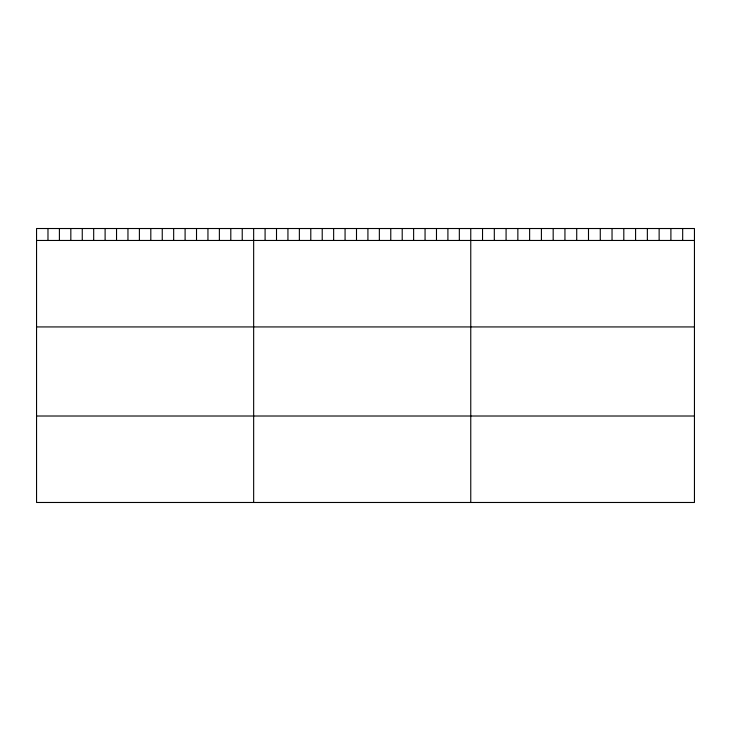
<?xml version="1.0" encoding="UTF-8"?>
<svg xmlns="http://www.w3.org/2000/svg" width="731" height="731" viewBox="0 0 731 731"><rect width="100%" height="100%" fill="white"/><g stroke="black" fill="none" stroke-linecap="round" stroke-linejoin="round"><path stroke-width="1.1" d="M694.45 240.462L694.45 502.48L36.55 502.48L36.55 228.52L694.45 228.52L694.45 240.462L36.55 240.462M36.55 326.931L694.45 326.931M36.55 416.012L694.45 416.012M682.681 228.52L682.681 240.462M670.903 228.52L670.903 240.462M659.134 228.52L659.134 240.462M647.355 228.52L647.355 240.462M635.586 228.52L635.586 240.462M623.808 228.52L623.808 240.462M612.039 228.52L612.039 240.462M600.27 228.52L600.27 240.462M588.492 228.52L588.492 240.462M576.722 228.52L576.722 240.462M564.944 228.52L564.944 240.462M553.175 228.52L553.175 240.462M541.406 228.52L541.406 240.462M529.628 228.52L529.628 240.462M517.859 228.52L517.859 240.462M506.08 228.52L506.08 240.462M494.311 228.52L494.311 240.462M482.533 228.52L482.533 240.462M470.764 228.52L470.764 502.48M459.333 228.52L459.333 240.462M447.911 228.52L447.911 240.462M436.48 228.52L436.48 240.462M425.058 228.52L425.058 240.462M413.627 228.52L413.627 240.462M402.205 228.52L402.205 240.462M390.774 228.52L390.774 240.462M379.352 228.52L379.352 240.462M367.921 228.52L367.921 240.462M356.5 228.52L356.5 240.462M345.069 228.52L345.069 240.462M333.647 228.52L333.647 240.462M322.216 228.52L322.216 240.462M310.794 228.52L310.794 240.462M299.363 228.52L299.363 240.462M287.941 228.52L287.941 240.462M276.51 228.52L276.51 240.462M265.088 228.52L265.088 240.462M253.657 228.52L253.657 502.48M242.226 228.52L242.226 240.462M230.804 228.52L230.804 240.462M219.373 228.52L219.373 240.462M207.951 228.52L207.951 240.462M196.52 228.52L196.52 240.462M185.098 228.52L185.098 240.462M173.667 228.52L173.667 240.462M162.245 228.52L162.245 240.462M150.814 228.52L150.814 240.462M139.393 228.52L139.393 240.462M127.962 228.52L127.962 240.462M116.54 228.52L116.54 240.462M105.109 228.52L105.109 240.462M93.687 228.52L93.687 240.462M82.256 228.52L82.256 240.462M70.834 228.52L70.834 240.462M59.403 228.52L59.403 240.462M47.981 228.52L47.981 240.462"/></g></svg>
